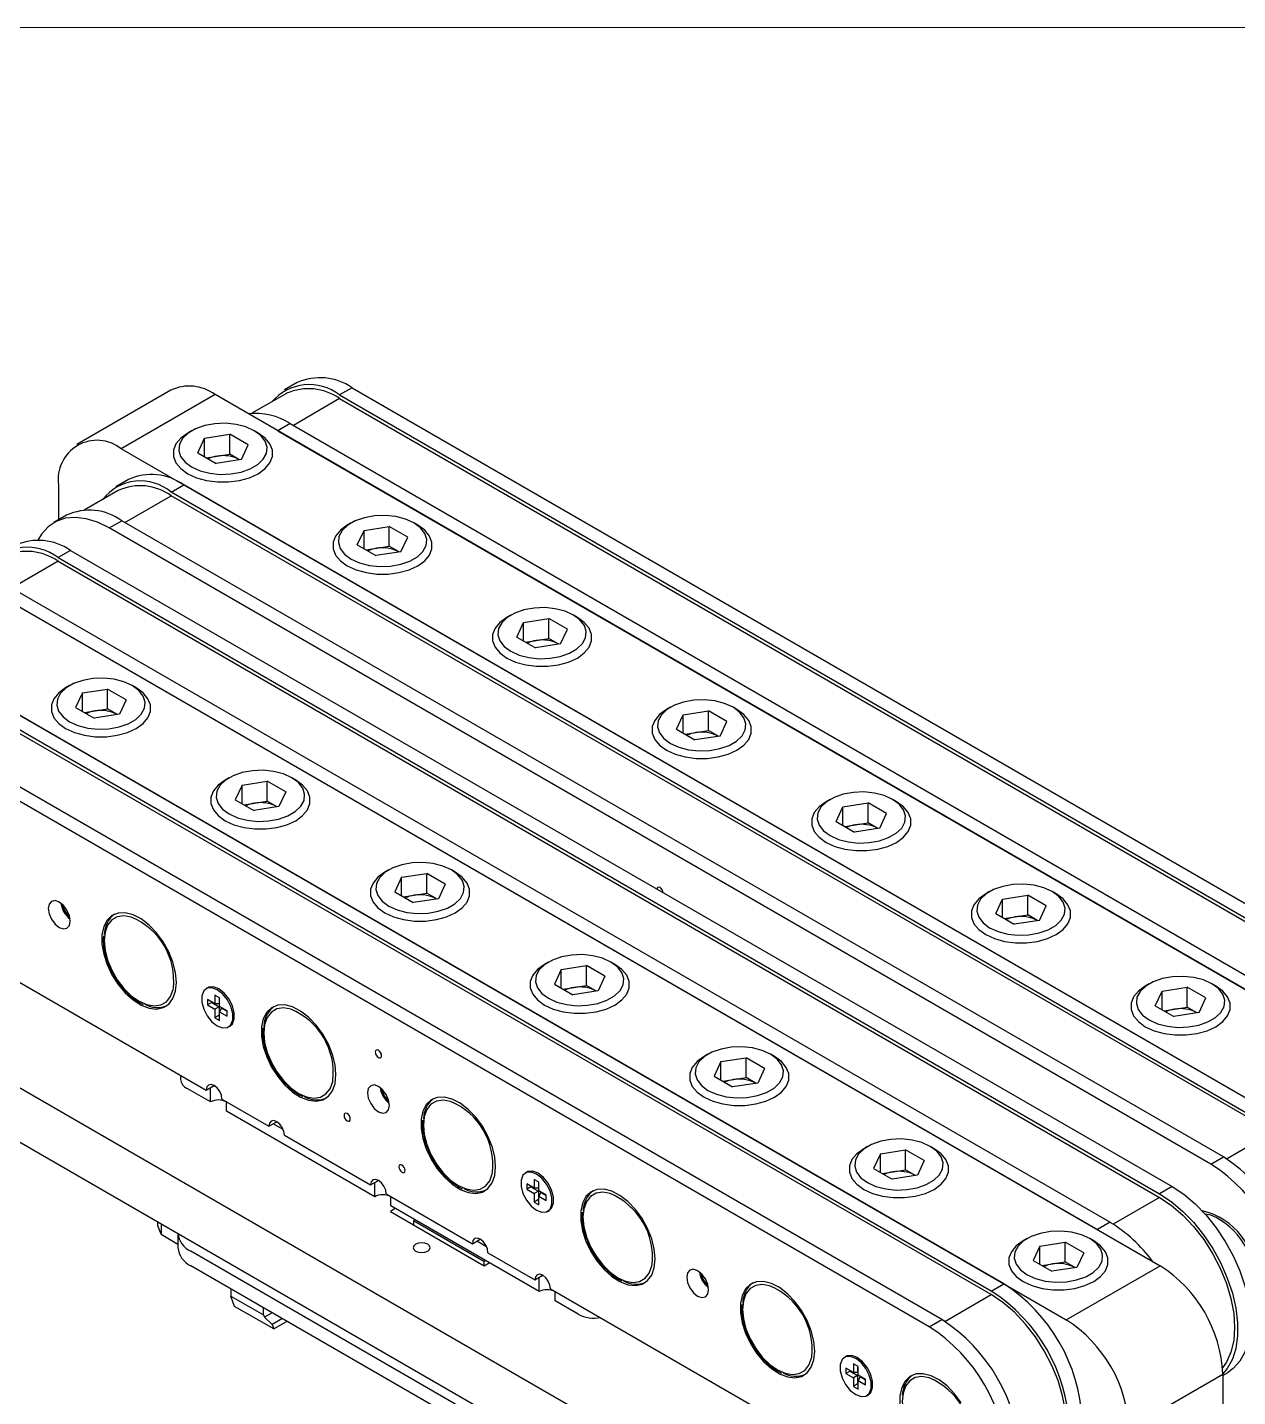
# Model space of a CAD drawing. Header units: millimetres. Extents: x 5 to 292, y 4 to 204.
# Drawn here: x 193.4 to 248.1, y 142.6 to 204.5 of the extents above; entities that cross this region are included whole.
import ezdxf

# ---------------------------------------------------------------- set-up
doc = ezdxf.new("R2010")
doc.units = ezdxf.units.MM

msp = doc.modelspace()

# ---------------------------------------------------------------- linework, layer by layer
at = {"color": 7, "linetype": 'Continuous', "lineweight": 18}
msp.add_line((4.92, 204.48), (291.92, 204.48), dxfattribs=at)
at = {"color": 7, "linetype": 'Continuous', "lineweight": 25}
for p, q in [((199.917, 188.089), (195.675, 185.64)), ((205.621, 188.433), (205.055, 188.107)), ((208.111, 188.201), (207.546, 187.875)), ((208.111, 188.201), (257.892, 159.464)), ((201.917, 187.891), (197.675, 185.442)), ((257.354, 155.888), (201.917, 187.891)), ((205.146, 187.949), (203.583, 187.047)), ((207.546, 187.875), (257.326, 159.137)), ((207.546, 187.711), (257.326, 158.974)), ((200.856, 186.258), (200.68, 186.156)), ((203.862, 186.156), (203.685, 186.258)), ((205.311, 186.585), (204.746, 186.258)), ((204.746, 186.258), (254.526, 157.521)), ((205.311, 186.585), (255.092, 157.847)), ((201.13, 185.265), (201.436, 185.924)), ((201.436, 185.924), (202.576, 186.1)), ((201.436, 185.089), (201.436, 185.924)), ((203.411, 185.618), (202.576, 186.1)), ((202.576, 185.202), (202.576, 186.1)), ((203.106, 184.96), (203.411, 185.618)), ((253.112, 153.439), (197.675, 185.442)), ((201.13, 185.265), (201.965, 184.783)), ((201.523, 185.039), (202.006, 185.114)), ((203.106, 184.96), (201.965, 184.783)), ((202.006, 185.114), (202.576, 185.202)), ((202.994, 184.961), (202.576, 185.202)), ((203.018, 184.946), (202.994, 184.961)), ((203.019, 184.947), (202.994, 184.961)), ((194.846, 183.808), (194.846, 182.234)), ((198.003, 184.057), (197.438, 183.73)), ((199.937, 183.482), (200.503, 183.809)), ((250.283, 155.071), (200.503, 183.809)), ((197.538, 183.557), (196.003, 182.671)), ((249.718, 154.745), (199.937, 183.482)), ((249.718, 154.582), (199.937, 183.319)), ((195.203, 182.44), (194.637, 182.114)), ((197.137, 181.866), (197.703, 182.193)), ((246.918, 153.128), (197.137, 181.866)), ((247.483, 153.455), (197.703, 182.193)), ((208.069, 182.094), (207.892, 181.992)), ((208.648, 181.76), (209.789, 181.937)), ((210.624, 181.455), (209.789, 181.937)), ((209.789, 181.038), (209.789, 181.937)), ((211.075, 181.992), (210.898, 182.094)), ((208.343, 181.102), (208.648, 181.76)), ((208.648, 180.925), (208.648, 181.76)), ((210.318, 180.796), (210.624, 181.455)), ((195.384, 180.854), (194.818, 180.527)), ((195.384, 180.854), (245.164, 152.116)), ((208.343, 181.102), (209.178, 180.62)), ((208.735, 180.875), (209.219, 180.95)), ((210.318, 180.796), (209.178, 180.62)), ((209.219, 180.95), (209.789, 181.038)), ((210.206, 180.797), (209.789, 181.038)), ((210.231, 180.783), (210.206, 180.797)), ((210.232, 180.783), (210.206, 180.797)), ((189.189, 180.543), (244.626, 148.54)), ((194.818, 180.527), (244.598, 151.789)), ((194.818, 180.364), (244.598, 151.626)), ((192.018, 178.911), (241.798, 150.173)), ((192.583, 179.237), (242.364, 150.5)), ((184.947, 178.094), (240.384, 146.091)), ((215.281, 177.931), (215.105, 177.829)), ((215.555, 176.938), (215.861, 177.596)), ((215.861, 177.596), (217.001, 177.773)), ((215.861, 176.762), (215.861, 177.596)), ((217.836, 177.291), (217.001, 177.773)), ((217.001, 176.875), (217.001, 177.773)), ((218.287, 177.829), (218.11, 177.931)), ((215.555, 176.938), (216.39, 176.456)), ((217.531, 176.633), (217.836, 177.291)), ((237.555, 147.724), (187.775, 176.461)), ((215.948, 176.712), (216.431, 176.786)), ((217.531, 176.633), (216.39, 176.456)), ((216.431, 176.786), (217.001, 176.875)), ((217.419, 176.634), (217.001, 176.875)), ((217.443, 176.619), (217.419, 176.634)), ((217.444, 176.619), (217.419, 176.634)), ((236.99, 147.397), (187.209, 176.135)), ((236.99, 147.234), (187.209, 175.971)), ((234.19, 145.781), (184.409, 174.518)), ((234.755, 146.107), (184.975, 174.845)), ((195.341, 174.747), (195.164, 174.645)), ((195.92, 174.412), (197.061, 174.589)), ((197.896, 174.107), (197.061, 174.589)), ((197.061, 173.691), (197.061, 174.589)), ((198.347, 174.645), (198.17, 174.747)), ((195.92, 174.412), (195.615, 173.754)), ((195.92, 173.578), (195.92, 174.412)), ((197.896, 174.107), (197.59, 173.449)), ((195.615, 173.754), (196.45, 173.272)), ((196.007, 173.528), (196.491, 173.602)), ((197.59, 173.449), (196.45, 173.272)), ((196.491, 173.602), (197.061, 173.691)), ((197.478, 173.45), (197.061, 173.691)), ((197.503, 173.435), (197.478, 173.45)), ((197.504, 173.435), (197.478, 173.45)), ((222.494, 173.767), (222.317, 173.665)), ((222.768, 172.774), (223.073, 173.433)), ((223.073, 173.433), (224.214, 173.609)), ((223.073, 172.598), (223.073, 173.433)), ((225.049, 173.127), (224.214, 173.609)), ((224.214, 172.711), (224.214, 173.609)), ((225.499, 173.665), (225.323, 173.767)), ((222.768, 172.774), (223.603, 172.292)), ((223.16, 172.548), (223.644, 172.623)), ((223.644, 172.623), (224.214, 172.711)), ((224.631, 172.47), (224.214, 172.711)), ((224.743, 172.469), (225.049, 173.127)), ((224.743, 172.469), (223.603, 172.292)), ((224.656, 172.455), (224.631, 172.47)), ((224.656, 172.455), (224.631, 172.47)), ((202.553, 170.583), (202.377, 170.481)), ((203.133, 170.249), (202.827, 169.59)), ((203.133, 170.249), (204.273, 170.425)), ((203.133, 169.414), (203.133, 170.249)), ((205.108, 169.943), (204.273, 170.425)), ((204.273, 169.527), (204.273, 170.425)), ((205.559, 170.481), (205.382, 170.583)), ((202.827, 169.59), (203.662, 169.108)), ((203.703, 169.439), (204.273, 169.527)), ((204.691, 169.286), (204.273, 169.527)), ((205.108, 169.943), (204.803, 169.285)), ((229.706, 169.603), (229.529, 169.501)), ((232.712, 169.501), (232.535, 169.603)), ((203.22, 169.364), (203.703, 169.439)), ((204.803, 169.285), (203.662, 169.108)), ((204.715, 169.271), (204.691, 169.286)), ((204.716, 169.271), (204.691, 169.286)), ((229.98, 168.611), (230.286, 169.269)), ((230.286, 169.269), (231.426, 169.446)), ((230.286, 168.434), (230.286, 169.269)), ((232.261, 168.964), (231.426, 169.446)), ((231.426, 168.547), (231.426, 169.446)), ((231.956, 168.305), (232.261, 168.964)), ((229.98, 168.611), (230.815, 168.129)), ((230.373, 168.384), (230.856, 168.459)), ((231.956, 168.305), (230.815, 168.129)), ((230.856, 168.459), (231.426, 168.547)), ((231.844, 168.306), (231.426, 168.547)), ((231.868, 168.292), (231.844, 168.306)), ((231.869, 168.292), (231.844, 168.306)), ((209.766, 166.419), (209.589, 166.317)), ((212.772, 166.317), (212.595, 166.419)), ((184.409, 166.353), (201.521, 156.474)), ((210.345, 166.085), (210.04, 165.427)), ((210.345, 166.085), (211.486, 166.262)), ((210.345, 165.25), (210.345, 166.085)), ((212.321, 165.78), (211.486, 166.262)), ((211.486, 165.363), (211.486, 166.262)), ((212.321, 165.78), (212.015, 165.121)), ((210.04, 165.427), (210.875, 164.945)), ((210.432, 165.2), (210.916, 165.275)), ((210.916, 165.275), (211.486, 165.363)), ((211.903, 165.122), (211.486, 165.363)), ((236.919, 165.44), (236.742, 165.338)), ((237.498, 165.105), (238.639, 165.282)), ((239.474, 164.8), (238.639, 165.282)), ((238.639, 164.384), (238.639, 165.282)), ((239.924, 165.338), (239.748, 165.44)), ((212.015, 165.121), (210.875, 164.945)), ((211.928, 165.108), (211.903, 165.122)), ((211.929, 165.108), (211.903, 165.122)), ((237.193, 164.447), (237.498, 165.105)), ((237.498, 164.271), (237.498, 165.105)), ((239.168, 164.142), (239.474, 164.8)), ((237.193, 164.447), (238.028, 163.965)), ((237.585, 164.221), (238.069, 164.295)), ((239.168, 164.142), (238.028, 163.965)), ((238.069, 164.295), (238.639, 164.384)), ((239.056, 164.143), (238.639, 164.384)), ((239.081, 164.128), (239.056, 164.143)), ((239.081, 164.128), (239.056, 164.143)), ((180.669, 163.744), (236.177, 131.7)), ((216.978, 162.256), (216.802, 162.154)), ((217.558, 161.921), (218.698, 162.098)), ((219.533, 161.616), (218.698, 162.098)), ((218.698, 161.2), (218.698, 162.098)), ((219.984, 162.154), (219.807, 162.256)), ((217.558, 161.921), (217.252, 161.263)), ((217.558, 161.087), (217.558, 161.921)), ((219.533, 161.616), (219.228, 160.958)), ((180.669, 161.294), (236.177, 129.25)), ((201.587, 161.097), (201.516, 161.056)), ((217.252, 161.263), (218.087, 160.781)), ((217.645, 161.037), (218.128, 161.111)), ((219.228, 160.958), (218.087, 160.781)), ((218.128, 161.111), (218.698, 161.2)), ((219.116, 160.959), (218.698, 161.2)), ((219.14, 160.944), (219.116, 160.959)), ((219.141, 160.944), (219.116, 160.959)), ((244.131, 161.276), (243.954, 161.174)), ((244.405, 160.283), (244.711, 160.942)), ((244.711, 160.942), (245.851, 161.118)), ((244.711, 160.107), (244.711, 160.942)), ((246.686, 160.636), (245.851, 161.118)), ((245.851, 160.22), (245.851, 161.118)), ((247.137, 161.174), (246.96, 161.276)), ((198.466, 160.453), (198.512, 160.422)), ((198.512, 160.422), (198.663, 160.344)), ((201.91, 160.373), (201.574, 160.567)), ((201.574, 160.567), (201.574, 160.322)), ((201.767, 160.434), (201.574, 160.322)), ((201.574, 160.322), (201.91, 160.128)), ((201.767, 160.456), (201.767, 160.434)), ((201.767, 160.434), (202.103, 160.24)), ((201.91, 160.761), (201.91, 160.373)), ((202.122, 160.639), (201.91, 160.761)), ((202.103, 160.366), (201.91, 160.373)), ((202.103, 160.24), (201.91, 160.128)), ((202.103, 160.65), (202.103, 160.366)), ((202.103, 160.24), (202.103, 159.852)), ((202.122, 160.251), (202.122, 160.639)), ((202.458, 160.057), (202.122, 160.251)), ((244.405, 160.283), (245.24, 159.801)), ((245.281, 160.132), (245.851, 160.22)), ((246.269, 159.979), (245.851, 160.22)), ((246.381, 159.978), (246.686, 160.636)), ((201.91, 160.128), (201.91, 159.741)), ((202.103, 159.852), (201.91, 159.741)), ((201.91, 159.741), (202.122, 159.618)), ((202.103, 159.852), (202.122, 159.841)), ((202.212, 160.177), (202.122, 160.006)), ((202.122, 159.618), (202.122, 160.006)), ((202.122, 160.006), (202.458, 159.812)), ((202.212, 160.177), (202.458, 160.035)), ((202.458, 159.812), (202.458, 160.057)), ((244.797, 160.057), (245.281, 160.132)), ((246.381, 159.978), (245.24, 159.801)), ((246.293, 159.964), (246.269, 159.979)), ((246.294, 159.964), (246.269, 159.979)), ((202.516, 159.324), (202.587, 159.364)), ((224.191, 158.092), (224.014, 157.99)), ((224.77, 157.758), (224.465, 157.099)), ((224.77, 157.758), (225.911, 157.934)), ((224.77, 156.923), (224.77, 157.758)), ((226.746, 157.452), (225.911, 157.934)), ((225.911, 157.036), (225.911, 157.934)), ((227.197, 157.99), (227.02, 158.092)), ((200.358, 157.146), (200.358, 156.959)), ((226.746, 157.452), (226.44, 156.794)), ((201.707, 155.941), (200.651, 156.551)), ((201.521, 156.474), (201.875, 156.678)), ((201.707, 155.941), (201.707, 156.582)), ((224.465, 157.099), (225.3, 156.617)), ((224.857, 156.873), (225.341, 156.948)), ((226.44, 156.794), (225.3, 156.617)), ((225.341, 156.948), (225.911, 157.036)), ((226.328, 156.795), (225.911, 157.036)), ((226.353, 156.78), (226.328, 156.795)), ((226.354, 156.78), (226.328, 156.795)), ((202.228, 156.066), (204.35, 154.842)), ((202.428, 155.525), (202.428, 155.951)), ((205.679, 156.289), (205.724, 156.258)), ((205.724, 156.258), (205.875, 156.181)), ((209.132, 151.655), (202.428, 155.525)), ((204.35, 154.842), (204.703, 155.046)), ((204.997, 154.695), (204.546, 154.955)), ((205.057, 154.433), (208.946, 152.188)), ((231.403, 153.928), (231.227, 153.826)), ((231.983, 153.594), (231.677, 152.936)), ((231.983, 153.594), (233.123, 153.77)), ((231.983, 152.759), (231.983, 153.594)), ((233.958, 153.289), (233.123, 153.77)), ((233.123, 152.872), (233.123, 153.77)), ((234.409, 153.826), (234.232, 153.928)), ((246.918, 153.128), (247.483, 153.455)), ((231.677, 152.936), (232.512, 152.454)), ((232.07, 152.709), (232.553, 152.784)), ((232.553, 152.784), (233.123, 152.872)), ((233.541, 152.631), (233.123, 152.872)), ((233.958, 153.289), (233.653, 152.63)), ((208.946, 152.188), (209.299, 152.392)), ((209.132, 151.655), (209.132, 152.295)), ((216.012, 152.769), (215.941, 152.728)), ((216.335, 152.046), (215.999, 152.24)), ((215.999, 152.24), (215.999, 151.995)), ((216.335, 152.434), (216.335, 152.046)), ((216.547, 152.311), (216.335, 152.434)), ((216.528, 152.323), (216.528, 152.039)), ((216.547, 151.924), (216.547, 152.311)), ((233.653, 152.63), (232.512, 152.454)), ((233.565, 152.617), (233.541, 152.631)), ((233.566, 152.617), (233.541, 152.631)), ((209.653, 151.78), (213.542, 149.535)), ((209.853, 151.238), (209.853, 151.665)), ((212.891, 152.126), (212.937, 152.094)), ((212.937, 152.094), (213.088, 152.017)), ((216.192, 152.106), (215.999, 151.995)), ((215.999, 151.995), (216.335, 151.801)), ((216.192, 152.129), (216.192, 152.106)), ((216.192, 152.106), (216.528, 151.912)), ((216.528, 152.039), (216.335, 152.046)), ((216.528, 151.912), (216.335, 151.801)), ((216.335, 151.801), (216.335, 151.413)), ((216.528, 151.912), (216.528, 151.525)), ((216.883, 151.73), (216.547, 151.924)), ((216.637, 151.849), (216.547, 151.679)), ((216.547, 151.291), (216.547, 151.679)), ((216.547, 151.679), (216.883, 151.485)), ((216.637, 151.849), (216.883, 151.707)), ((216.883, 151.485), (216.883, 151.73)), ((245.164, 152.116), (244.598, 151.789)), ((210.062, 151.118), (209.837, 150.987)), ((209.837, 150.987), (214.079, 148.538)), ((216.556, 147.369), (209.853, 151.238)), ((216.528, 151.525), (216.335, 151.413)), ((216.335, 151.413), (216.547, 151.291)), ((216.528, 151.525), (216.547, 151.513)), ((216.941, 150.996), (217.012, 151.037)), ((199.322, 150.342), (199.322, 150.526)), ((199.478, 149.958), (199.322, 150.342)), ((199.478, 150.436), (199.478, 149.958)), ((210.956, 150.602), (210.884, 150.561)), ((214.066, 148.724), (210.884, 150.561)), ((210.884, 150.561), (210.884, 150.383)), ((242.364, 150.5), (241.798, 150.173)), ((199.478, 149.958), (200.235, 149.521)), ((200.235, 149.999), (200.235, 149.356)), ((213.542, 149.535), (213.896, 149.739)), ((238.616, 149.765), (238.439, 149.663)), ((241.622, 149.663), (241.445, 149.765)), ((229.318, 132.742), (200.821, 149.193)), ((214.189, 149.388), (213.739, 149.648)), ((214.249, 149.127), (216.37, 147.902)), ((239.195, 149.43), (238.89, 148.772)), ((239.195, 149.43), (240.336, 149.607)), ((239.195, 148.596), (239.195, 149.43)), ((241.171, 149.125), (240.336, 149.607)), ((240.336, 148.709), (240.336, 149.607)), ((241.171, 149.125), (240.865, 148.466)), ((229.318, 132.089), (200.821, 148.539)), ((214.138, 148.765), (214.066, 148.724)), ((214.066, 148.724), (214.066, 148.546)), ((214.079, 148.538), (214.305, 148.668)), ((238.89, 148.772), (239.725, 148.29)), ((239.282, 148.546), (239.766, 148.62)), ((240.865, 148.466), (239.725, 148.29)), ((239.766, 148.62), (240.336, 148.709)), ((240.753, 148.468), (240.336, 148.709)), ((240.384, 146.091), (244.626, 148.54)), ((240.778, 148.453), (240.753, 148.468)), ((240.779, 148.453), (240.753, 148.468)), ((216.37, 147.902), (216.724, 148.106)), ((216.556, 147.369), (216.556, 148.009)), ((220.104, 147.962), (220.149, 147.931)), ((220.149, 147.931), (220.3, 147.853)), ((202.621, 147.5), (202.621, 147.172)), ((217.078, 147.494), (234.19, 137.615)), ((217.278, 146.952), (217.278, 147.378)), ((236.99, 147.397), (237.555, 147.724)), ((202.621, 147.172), (204.106, 146.315)), ((202.798, 146.703), (202.621, 147.172)), ((204.566, 145.682), (202.798, 146.703)), ((204.106, 146.315), (204.106, 146.643)), ((218.331, 146.344), (217.278, 146.952)), ((204.106, 146.315), (204.144, 146.214)), ((204.496, 146.418), (204.144, 146.214)), ((204.144, 146.214), (204.49, 145.883)), ((204.956, 146.153), (204.49, 145.883)), ((204.566, 145.682), (205.168, 146.03)), ((234.19, 145.781), (234.755, 146.107)), ((204.49, 145.883), (204.566, 145.682)), ((230.437, 144.442), (230.366, 144.401)), ((227.316, 143.798), (227.362, 143.767)), ((227.362, 143.767), (227.513, 143.69)), ((230.76, 143.719), (230.424, 143.913)), ((230.424, 143.913), (230.424, 143.668)), ((230.617, 143.779), (230.424, 143.668)), ((230.424, 143.668), (230.76, 143.474)), ((230.617, 143.801), (230.617, 143.779)), ((230.617, 143.779), (230.953, 143.585)), ((230.76, 144.107), (230.76, 143.719)), ((230.972, 143.984), (230.76, 144.107)), ((230.953, 143.711), (230.76, 143.719)), ((230.953, 143.585), (230.76, 143.474)), ((230.953, 143.995), (230.953, 143.711)), ((230.953, 143.585), (230.953, 143.197)), ((230.972, 143.596), (230.972, 143.984)), ((231.308, 143.402), (230.972, 143.596)), ((231.062, 143.522), (230.972, 143.351)), ((231.062, 143.522), (231.308, 143.38)), ((243.212, 141.192), (247.455, 143.641)), ((247.455, 143.583), (247.664, 143.703)), ((247.455, 143.641), (247.455, 135.068)), ((230.76, 143.474), (230.76, 143.086)), ((230.953, 143.197), (230.76, 143.086)), ((230.76, 143.086), (230.972, 142.963)), ((230.953, 143.197), (230.972, 143.186)), ((230.972, 142.963), (230.972, 143.351)), ((230.972, 143.351), (231.308, 143.157)), ((231.308, 143.157), (231.308, 143.402)), ((231.366, 142.669), (231.437, 142.71))]:
    msp.add_line(p, q, dxfattribs=at)
at = {"color": 8, "linetype": 'Continuous', "lineweight": 25}
for p, q in [((207.546, 187.711), (205.453, 186.503)), ((197.844, 182.111), (199.937, 183.319)), ((194.818, 180.364), (192.725, 179.155)), ((247.621, 153.371), (249.718, 154.582)), ((244.598, 151.626), (242.502, 150.416)), ((246.917, 150.821), (246.655, 150.875)), ((234.893, 146.023), (236.99, 147.234))]:
    msp.add_line(p, q, dxfattribs=at)
at = {"color": 7, "linetype": 'Continuous', "lineweight": 25, "flags": 128}
for points in [[(200.857, 184.625), (201.236, 184.454), (201.676, 184.34), (202.15, 184.289), (202.631, 184.306), (203.092, 184.389), (203.504, 184.533), (203.845, 184.73), (204.095, 184.968), (204.238, 185.234), (204.267, 185.512), (204.18, 185.785), (203.982, 186.039), (203.685, 186.258), (203.305, 186.43), (202.866, 186.544), (202.392, 186.594), (201.91, 186.578), (201.45, 186.495), (201.037, 186.351), (200.696, 186.154), (200.447, 185.916), (200.304, 185.65), (200.274, 185.372), (200.361, 185.098), (200.559, 184.845), (200.857, 184.625)], [(200.68, 186.156), (200.366, 185.929), (200.147, 185.667), (200.035, 185.383), (200.035, 185.092), (200.147, 184.809), (200.366, 184.547), (200.68, 184.319)], [(200.68, 186.156), (200.366, 185.929), (200.147, 185.667), (200.035, 185.383), (200.035, 185.092), (200.147, 184.809), (200.366, 184.547), (200.68, 184.319), (201.074, 184.138), (201.528, 184.012), (202.019, 183.947), (202.523, 183.947), (203.014, 184.012), (203.468, 184.138), (203.862, 184.319), (204.176, 184.547), (204.395, 184.809), (204.507, 185.092), (204.507, 185.383), (204.395, 185.667), (204.176, 185.929), (203.862, 186.156)], [(200.68, 184.319), (201.074, 184.138), (201.528, 184.012), (202.019, 183.947), (202.523, 183.947), (203.014, 184.012), (203.468, 184.138), (203.862, 184.319), (204.176, 184.547), (204.395, 184.809), (204.507, 185.092), (204.507, 185.383), (204.395, 185.667), (204.176, 185.929), (203.862, 186.156)], [(197.137, 181.866), (196.61, 182.125), (196.095, 182.286), (195.603, 182.347), (195.146, 182.306), (194.732, 182.164), (194.373, 181.925), (194.075, 181.592), (193.913, 181.32)], [(207.892, 181.993), (207.578, 181.765), (207.36, 181.503), (207.247, 181.219), (207.247, 180.929), (207.36, 180.645), (207.578, 180.383), (207.892, 180.156), (208.286, 179.974), (208.74, 179.848), (209.231, 179.783), (209.735, 179.783), (210.226, 179.848), (210.68, 179.974), (211.074, 180.156), (211.388, 180.383), (211.607, 180.645), (211.719, 180.929), (211.719, 181.219), (211.607, 181.503), (211.388, 181.765), (211.075, 181.992)], [(207.892, 181.992), (207.578, 181.765), (207.36, 181.503), (207.247, 181.219), (207.247, 180.929), (207.36, 180.645), (207.578, 180.383), (207.892, 180.156)], [(208.069, 180.462), (208.449, 180.29), (208.888, 180.176), (209.363, 180.126), (209.844, 180.143), (210.304, 180.225), (210.717, 180.369), (211.058, 180.566), (211.307, 180.804), (211.451, 181.07), (211.48, 181.348), (211.393, 181.622), (211.195, 181.875), (210.897, 182.095), (210.518, 182.266), (210.078, 182.38), (209.604, 182.431), (209.123, 182.414), (208.662, 182.331), (208.25, 182.187), (207.909, 181.99), (207.659, 181.752), (207.516, 181.486), (207.487, 181.208), (207.574, 180.935), (207.772, 180.681), (208.069, 180.462)], [(207.892, 180.156), (208.286, 179.974), (208.74, 179.848), (209.231, 179.783), (209.735, 179.783), (210.226, 179.848), (210.68, 179.974), (211.074, 180.156), (211.388, 180.383), (211.607, 180.645), (211.719, 180.929), (211.719, 181.219), (211.607, 181.503), (211.388, 181.765), (211.075, 181.992)], [(215.282, 176.298), (215.661, 176.126), (216.101, 176.012), (216.575, 175.962), (217.056, 175.979), (217.517, 176.062), (217.929, 176.206), (218.27, 176.402), (218.52, 176.641), (218.663, 176.906), (218.692, 177.184), (218.605, 177.458), (218.407, 177.712), (218.11, 177.931), (217.73, 178.103), (217.291, 178.217), (216.817, 178.267), (216.335, 178.25), (215.875, 178.167), (215.462, 178.023), (215.121, 177.827), (214.872, 177.588), (214.729, 177.323), (214.699, 177.045), (214.786, 176.771), (214.984, 176.517), (215.282, 176.298)], [(215.105, 177.829), (214.791, 177.601), (214.572, 177.339), (214.46, 177.056), (214.46, 176.765), (214.572, 176.481), (214.791, 176.219), (215.105, 175.992)], [(215.105, 177.829), (214.791, 177.601), (214.572, 177.339), (214.46, 177.056), (214.46, 176.765), (214.572, 176.481), (214.791, 176.219), (215.105, 175.992), (215.499, 175.811), (215.953, 175.684), (216.444, 175.62), (216.948, 175.62), (217.439, 175.684), (217.893, 175.811), (218.287, 175.992), (218.601, 176.219), (218.819, 176.481), (218.932, 176.765), (218.932, 177.056), (218.819, 177.339), (218.601, 177.601), (218.287, 177.829)], [(215.105, 175.992), (215.499, 175.811), (215.953, 175.684), (216.444, 175.62), (216.948, 175.62), (217.439, 175.684), (217.893, 175.811), (218.287, 175.992), (218.601, 176.219), (218.819, 176.481), (218.932, 176.765), (218.932, 177.056), (218.819, 177.339), (218.601, 177.601), (218.287, 177.829)], [(198.17, 174.747), (197.79, 174.919), (197.35, 175.033), (196.876, 175.083), (196.395, 175.066), (195.935, 174.983), (195.522, 174.839), (195.181, 174.643), (194.932, 174.404), (194.788, 174.139), (194.759, 173.861), (194.846, 173.587), (195.044, 173.333), (195.341, 173.114), (195.721, 172.942), (196.16, 172.828), (196.635, 172.778), (197.116, 172.795), (197.576, 172.878), (197.989, 173.022), (198.33, 173.218), (198.579, 173.457), (198.723, 173.722), (198.752, 174), (198.665, 174.274), (198.467, 174.528), (198.17, 174.747)], [(195.164, 174.645), (194.85, 174.417), (194.632, 174.155), (194.519, 173.872), (194.519, 173.581), (194.632, 173.297), (194.85, 173.035), (195.164, 172.808), (195.558, 172.627), (196.012, 172.5), (196.503, 172.436), (197.007, 172.436), (197.498, 172.5), (197.952, 172.627), (198.346, 172.808), (198.66, 173.035), (198.879, 173.297), (198.991, 173.581), (198.991, 173.872), (198.879, 174.155), (198.66, 174.417), (198.346, 174.645), (198.346, 174.645)], [(195.164, 174.645), (194.85, 174.417), (194.632, 174.155), (194.519, 173.872), (194.519, 173.581), (194.632, 173.297), (194.85, 173.035), (195.164, 172.808), (195.558, 172.627), (196.012, 172.5), (196.503, 172.436), (197.007, 172.436), (197.498, 172.5), (197.952, 172.627), (198.346, 172.808)], [(198.346, 172.808), (198.66, 173.035), (198.879, 173.297), (198.991, 173.581), (198.991, 173.872), (198.879, 174.155), (198.66, 174.417), (198.347, 174.645)], [(222.494, 172.134), (222.874, 171.963), (223.313, 171.849), (223.787, 171.798), (224.269, 171.815), (224.729, 171.898), (225.142, 172.042), (225.483, 172.239), (225.732, 172.477), (225.875, 172.743), (225.905, 173.021), (225.818, 173.294), (225.62, 173.548), (225.322, 173.767), (224.943, 173.939), (224.503, 174.053), (224.029, 174.103), (223.548, 174.086), (223.087, 174.004), (222.675, 173.86), (222.334, 173.663), (222.084, 173.425), (221.941, 173.159), (221.912, 172.881), (221.999, 172.607), (222.197, 172.354), (222.494, 172.134)], [(222.317, 173.665), (222.003, 173.438), (221.785, 173.176), (221.672, 172.892), (221.672, 172.601), (221.785, 172.318), (222.003, 172.056), (222.317, 171.828)], [(222.317, 173.665), (222.003, 173.438), (221.785, 173.176), (221.672, 172.892), (221.672, 172.601), (221.785, 172.318), (222.003, 172.056), (222.317, 171.828), (222.711, 171.647), (223.165, 171.521), (223.656, 171.456), (224.16, 171.456), (224.651, 171.521), (225.105, 171.647), (225.499, 171.828), (225.813, 172.056), (226.032, 172.318), (226.144, 172.601), (226.144, 172.892), (226.032, 173.176), (225.813, 173.438), (225.499, 173.665)], [(222.317, 171.828), (222.711, 171.647), (223.165, 171.521), (223.656, 171.456), (224.16, 171.456), (224.651, 171.521), (225.105, 171.647), (225.499, 171.828), (225.813, 172.056), (226.032, 172.318), (226.144, 172.601), (226.144, 172.892), (226.032, 173.176), (225.813, 173.438), (225.499, 173.665)], [(205.382, 170.583), (205.003, 170.755), (204.563, 170.869), (204.089, 170.919), (203.607, 170.902), (203.147, 170.82), (202.734, 170.676), (202.393, 170.479), (202.144, 170.241), (202.001, 169.975), (201.971, 169.697), (202.058, 169.423), (202.256, 169.17), (202.554, 168.95), (202.933, 168.779), (203.373, 168.665), (203.847, 168.614), (204.328, 168.631), (204.789, 168.714), (205.201, 168.858), (205.542, 169.055), (205.792, 169.293), (205.935, 169.559), (205.964, 169.837), (205.877, 170.11), (205.679, 170.364), (205.382, 170.583)], [(202.377, 170.481), (202.063, 170.254), (201.844, 169.992), (201.732, 169.708), (201.732, 169.417), (201.844, 169.134), (202.063, 168.872), (202.377, 168.644), (202.771, 168.463), (203.225, 168.337), (203.716, 168.272), (204.22, 168.272), (204.711, 168.337), (205.165, 168.463), (205.559, 168.644), (205.873, 168.872), (206.092, 169.134), (206.204, 169.417), (206.204, 169.708), (206.092, 169.992), (205.873, 170.254), (205.559, 170.481), (205.559, 170.481)], [(202.377, 170.481), (202.063, 170.254), (201.844, 169.992), (201.732, 169.708), (201.732, 169.417), (201.844, 169.134), (202.063, 168.872), (202.377, 168.644), (202.771, 168.463), (203.225, 168.337), (203.716, 168.272), (204.22, 168.272), (204.711, 168.337), (205.165, 168.463), (205.559, 168.644)], [(205.559, 168.644), (205.873, 168.872), (206.092, 169.134), (206.204, 169.417), (206.204, 169.708), (206.092, 169.992), (205.873, 170.254), (205.559, 170.481)], [(229.529, 169.501), (229.216, 169.274), (228.997, 169.012), (228.885, 168.728), (228.885, 168.438), (228.997, 168.154), (229.216, 167.892), (229.53, 167.665)], [(229.53, 169.501), (229.216, 169.274), (228.997, 169.012), (228.885, 168.728), (228.885, 168.438), (228.997, 168.154), (229.216, 167.892), (229.53, 167.665), (229.924, 167.483), (230.378, 167.357), (230.869, 167.292), (231.373, 167.292), (231.864, 167.357), (232.318, 167.483), (232.712, 167.665), (233.026, 167.892), (233.244, 168.154), (233.357, 168.438), (233.357, 168.728), (233.244, 169.012), (233.026, 169.274), (232.712, 169.501)], [(229.707, 167.971), (230.086, 167.799), (230.526, 167.685), (231, 167.635), (231.481, 167.651), (231.942, 167.734), (232.354, 167.878), (232.695, 168.075), (232.945, 168.313), (233.088, 168.579), (233.117, 168.857), (233.03, 169.131), (232.832, 169.384), (232.535, 169.604), (232.155, 169.775), (231.716, 169.889), (231.241, 169.94), (230.76, 169.923), (230.3, 169.84), (229.887, 169.696), (229.546, 169.499), (229.297, 169.261), (229.154, 168.995), (229.124, 168.717), (229.211, 168.444), (229.409, 168.19), (229.707, 167.971)], [(229.53, 167.665), (229.924, 167.483), (230.378, 167.357), (230.869, 167.292), (231.373, 167.292), (231.864, 167.357), (232.318, 167.483), (232.712, 167.665), (233.026, 167.892), (233.244, 168.154), (233.357, 168.438), (233.357, 168.728), (233.244, 169.012), (233.026, 169.274), (232.712, 169.501)], [(212.595, 166.42), (212.215, 166.591), (211.775, 166.705), (211.301, 166.756), (210.82, 166.739), (210.36, 166.656), (209.947, 166.512), (209.606, 166.315), (209.357, 166.077), (209.213, 165.811), (209.184, 165.533), (209.271, 165.26), (209.469, 165.006), (209.766, 164.787), (210.146, 164.615), (210.585, 164.501), (211.06, 164.451), (211.541, 164.467), (212.001, 164.55), (212.414, 164.694), (212.755, 164.891), (213.004, 165.129), (213.148, 165.395), (213.177, 165.673), (213.09, 165.947), (212.892, 166.2), (212.595, 166.42)], [(209.589, 166.317), (209.275, 166.09), (209.057, 165.828), (208.944, 165.544), (208.944, 165.254), (209.057, 164.97), (209.275, 164.708), (209.589, 164.481), (209.983, 164.299), (210.437, 164.173), (210.928, 164.108), (211.432, 164.108), (211.923, 164.173), (212.377, 164.299), (212.771, 164.481), (213.085, 164.708), (213.304, 164.97), (213.416, 165.254), (213.416, 165.544), (213.304, 165.828), (213.085, 166.09), (212.771, 166.317), (212.771, 166.317)], [(209.589, 166.317), (209.275, 166.09), (209.057, 165.828), (208.944, 165.544), (208.944, 165.254), (209.057, 164.97), (209.275, 164.708), (209.589, 164.481), (209.983, 164.299), (210.437, 164.173), (210.928, 164.108), (211.432, 164.108), (211.923, 164.173), (212.377, 164.299), (212.771, 164.481)], [(212.771, 164.481), (213.085, 164.708), (213.304, 164.97), (213.416, 165.254), (213.416, 165.544), (213.304, 165.828), (213.085, 166.09), (212.772, 166.317)], [(236.919, 163.807), (237.299, 163.635), (237.738, 163.521), (238.212, 163.471), (238.694, 163.488), (239.154, 163.571), (239.567, 163.715), (239.908, 163.911), (240.157, 164.15), (240.3, 164.415), (240.33, 164.693), (240.243, 164.967), (240.045, 165.221), (239.747, 165.44), (239.368, 165.612), (238.928, 165.726), (238.454, 165.776), (237.973, 165.759), (237.512, 165.676), (237.1, 165.532), (236.759, 165.336), (236.509, 165.097), (236.366, 164.832), (236.337, 164.554), (236.424, 164.28), (236.622, 164.026), (236.919, 163.807)], [(222.168, 165.391), (222.158, 165.443), (222.127, 165.514), (222.081, 165.575), (222.027, 165.619), (221.973, 165.638), (221.927, 165.629), (221.897, 165.594), (221.887, 165.554)], [(236.742, 165.338), (236.428, 165.11), (236.209, 164.848), (236.097, 164.565), (236.097, 164.274), (236.209, 163.99), (236.428, 163.728), (236.742, 163.501)], [(236.742, 165.338), (236.428, 165.11), (236.209, 164.848), (236.097, 164.565), (236.097, 164.274), (236.209, 163.99), (236.428, 163.728), (236.742, 163.501), (237.136, 163.32), (237.59, 163.193), (238.081, 163.129), (238.585, 163.129), (239.076, 163.193), (239.53, 163.32), (239.924, 163.501), (240.238, 163.728), (240.457, 163.99), (240.569, 164.274), (240.569, 164.565), (240.457, 164.848), (240.238, 165.11), (239.924, 165.338)], [(236.742, 163.501), (237.136, 163.32), (237.59, 163.193), (238.081, 163.129), (238.585, 163.129), (239.076, 163.193), (239.53, 163.32), (239.924, 163.501), (240.238, 163.728), (240.457, 163.99), (240.569, 164.274), (240.569, 164.565), (240.457, 164.848), (240.238, 165.11), (239.924, 165.338)], [(195.369, 164.108), (195.332, 164.349), (195.224, 164.596), (195.064, 164.813), (194.874, 164.966), (194.685, 165.032), (194.524, 165), (194.417, 164.877), (194.379, 164.68), (194.417, 164.439), (194.524, 164.192), (194.685, 163.975), (194.874, 163.823), (195.064, 163.757), (195.224, 163.788), (195.332, 163.911), (195.369, 164.108)], [(200.167, 161.339), (200.128, 161.78), (200.011, 162.246), (199.823, 162.716), (199.572, 163.166), (199.271, 163.577), (198.932, 163.928), (198.572, 164.204), (198.208, 164.392), (197.856, 164.482), (197.534, 164.471), (197.256, 164.358), (197.036, 164.151), (196.883, 163.857), (196.804, 163.491), (196.804, 163.07), (196.883, 162.613), (197.036, 162.143), (197.256, 161.68), (197.534, 161.247), (197.856, 160.864), (198.208, 160.548), (198.572, 160.315), (198.932, 160.175), (199.271, 160.136), (199.572, 160.198), (199.823, 160.359), (200.011, 160.611), (200.128, 160.943), (200.167, 161.339)], [(216.802, 162.154), (216.488, 161.926), (216.269, 161.664), (216.157, 161.381), (216.157, 161.09), (216.269, 160.806), (216.488, 160.544), (216.802, 160.317), (217.196, 160.136), (217.65, 160.009), (218.141, 159.945), (218.645, 159.945), (219.136, 160.009), (219.59, 160.136), (219.984, 160.317), (220.298, 160.544), (220.517, 160.806), (220.629, 161.09), (220.629, 161.381), (220.517, 161.664), (220.298, 161.926), (219.984, 162.154), (219.984, 162.154)], [(216.802, 162.154), (216.488, 161.926), (216.269, 161.664), (216.157, 161.381), (216.157, 161.09), (216.269, 160.806), (216.488, 160.544), (216.802, 160.317), (217.196, 160.136), (217.65, 160.009), (218.141, 159.945), (218.645, 159.945), (219.136, 160.009), (219.59, 160.136), (219.984, 160.317)], [(219.807, 162.256), (219.427, 162.428), (218.988, 162.542), (218.514, 162.592), (218.032, 162.575), (217.572, 162.492), (217.159, 162.348), (216.818, 162.152), (216.569, 161.913), (216.426, 161.648), (216.396, 161.37), (216.483, 161.096), (216.681, 160.842), (216.979, 160.623), (217.358, 160.451), (217.798, 160.337), (218.272, 160.287), (218.753, 160.304), (219.214, 160.387), (219.626, 160.531), (219.967, 160.727), (220.217, 160.966), (220.36, 161.231), (220.389, 161.509), (220.302, 161.783), (220.104, 162.037), (219.807, 162.256)], [(219.984, 160.317), (220.298, 160.544), (220.517, 160.806), (220.629, 161.09), (220.629, 161.381), (220.517, 161.664), (220.298, 161.926), (219.984, 162.154)], [(244.132, 159.643), (244.511, 159.472), (244.951, 159.357), (245.425, 159.307), (245.906, 159.324), (246.367, 159.407), (246.779, 159.551), (247.12, 159.748), (247.37, 159.986), (247.513, 160.252), (247.542, 160.529), (247.455, 160.803), (247.257, 161.057), (246.96, 161.276), (246.58, 161.448), (246.141, 161.562), (245.666, 161.612), (245.185, 161.595), (244.725, 161.513), (244.312, 161.369), (243.971, 161.172), (243.722, 160.934), (243.578, 160.668), (243.549, 160.39), (243.636, 160.116), (243.834, 159.862), (244.132, 159.643)], [(202.016, 159.373), (202.258, 159.283), (202.471, 159.302), (202.629, 159.428), (202.713, 159.646), (202.713, 159.929), (202.629, 160.244), (202.471, 160.553), (202.258, 160.817), (202.016, 161.006), (201.774, 161.097), (201.562, 161.078), (201.404, 160.951), (201.32, 160.733), (201.32, 160.45), (201.404, 160.135), (201.562, 159.827), (201.774, 159.562), (202.016, 159.373)], [(202.587, 159.364), (202.699, 159.469), (202.783, 159.687), (202.783, 159.97), (202.699, 160.285), (202.541, 160.594), (202.329, 160.858), (202.087, 161.047), (201.845, 161.137), (201.632, 161.118), (201.587, 161.097)], [(243.954, 161.174), (243.641, 160.947), (243.422, 160.685), (243.31, 160.401), (243.31, 160.11), (243.422, 159.827), (243.641, 159.565), (243.955, 159.337)], [(243.955, 161.174), (243.641, 160.947), (243.422, 160.685), (243.31, 160.401), (243.31, 160.11), (243.422, 159.827), (243.641, 159.565), (243.955, 159.337), (244.349, 159.156), (244.803, 159.03), (245.294, 158.965), (245.798, 158.965), (246.289, 159.03), (246.743, 159.156), (247.137, 159.337), (247.451, 159.565), (247.669, 159.827), (247.782, 160.11), (247.782, 160.401), (247.669, 160.685), (247.451, 160.947), (247.137, 161.174)], [(243.955, 159.337), (244.349, 159.156), (244.803, 159.03), (245.294, 158.965), (245.798, 158.965), (246.289, 159.03), (246.743, 159.156), (247.137, 159.337), (247.451, 159.565), (247.669, 159.827), (247.782, 160.11), (247.782, 160.401), (247.669, 160.685), (247.451, 160.947), (247.137, 161.174)], [(207.38, 157.175), (207.34, 157.616), (207.224, 158.083), (207.036, 158.552), (206.785, 159.003), (206.483, 159.413), (206.144, 159.765), (205.784, 160.041), (205.42, 160.228), (205.069, 160.318), (204.747, 160.307), (204.469, 160.195), (204.248, 159.987), (204.095, 159.693), (204.017, 159.327), (204.017, 158.906), (204.095, 158.449), (204.248, 157.979), (204.469, 157.516), (204.747, 157.083), (205.069, 156.7), (205.42, 156.384), (205.784, 156.151), (206.144, 156.012), (206.483, 155.972), (206.785, 156.034), (207.036, 156.195), (207.224, 156.447), (207.34, 156.779), (207.38, 157.175)], [(227.02, 158.092), (226.64, 158.264), (226.2, 158.378), (225.726, 158.428), (225.245, 158.411), (224.784, 158.329), (224.372, 158.185), (224.031, 157.988), (223.782, 157.75), (223.638, 157.484), (223.609, 157.206), (223.696, 156.932), (223.894, 156.678), (224.191, 156.459), (224.571, 156.288), (225.01, 156.173), (225.485, 156.123), (225.966, 156.14), (226.426, 156.223), (226.839, 156.367), (227.18, 156.564), (227.429, 156.802), (227.573, 157.068), (227.602, 157.345), (227.515, 157.619), (227.317, 157.873), (227.02, 158.092)], [(209.441, 158.027), (209.43, 158.095), (209.399, 158.166), (209.354, 158.228), (209.299, 158.271), (209.245, 158.29), (209.199, 158.281), (209.169, 158.246), (209.158, 158.19), (209.169, 158.121), (209.199, 158.05), (209.245, 157.989), (209.299, 157.945), (209.354, 157.926), (209.399, 157.935), (209.43, 157.97), (209.441, 158.027)], [(224.014, 157.99), (223.7, 157.763), (223.482, 157.501), (223.369, 157.217), (223.369, 156.926), (223.482, 156.643), (223.7, 156.381), (224.014, 156.153), (224.408, 155.972), (224.862, 155.846), (225.353, 155.781), (225.857, 155.781), (226.348, 155.846), (226.802, 155.972), (227.196, 156.153), (227.51, 156.381), (227.729, 156.643), (227.841, 156.926), (227.841, 157.217), (227.729, 157.501), (227.51, 157.763), (227.196, 157.99), (227.196, 157.99)], [(224.014, 157.99), (223.7, 157.763), (223.482, 157.501), (223.369, 157.217), (223.369, 156.926), (223.482, 156.643), (223.7, 156.381), (224.014, 156.153), (224.408, 155.972), (224.862, 155.846), (225.353, 155.781), (225.857, 155.781), (226.348, 155.846), (226.802, 155.972), (227.196, 156.153)], [(227.196, 156.153), (227.51, 156.381), (227.729, 156.643), (227.841, 156.926), (227.841, 157.217), (227.729, 157.501), (227.51, 157.763), (227.197, 157.99)], [(202.228, 156.066), (202.201, 156.238), (202.125, 156.415), (202.01, 156.569), (201.875, 156.679), (201.74, 156.726), (201.625, 156.703), (201.548, 156.615), (201.521, 156.474)], [(201.899, 156.664), (201.873, 156.658), (201.806, 156.639)], [(209.794, 155.781), (209.757, 156.022), (209.649, 156.269), (209.489, 156.486), (209.299, 156.638), (209.11, 156.704), (208.949, 156.673), (208.842, 156.55), (208.804, 156.353), (208.842, 156.112), (208.949, 155.865), (209.11, 155.648), (209.299, 155.495), (209.489, 155.429), (209.649, 155.461), (209.757, 155.584), (209.794, 155.781)], [(214.592, 153.011), (214.553, 153.453), (214.436, 153.919), (214.248, 154.388), (213.997, 154.839), (213.696, 155.25), (213.357, 155.601), (212.997, 155.877), (212.633, 156.064), (212.281, 156.154), (211.959, 156.143), (211.681, 156.031), (211.461, 155.823), (211.307, 155.529), (211.229, 155.163), (211.229, 154.742), (211.307, 154.286), (211.461, 153.815), (211.681, 153.353), (211.959, 152.919), (212.281, 152.536), (212.633, 152.221), (212.997, 151.988), (213.357, 151.848), (213.696, 151.808), (213.997, 151.87), (214.248, 152.031), (214.436, 152.284), (214.553, 152.616), (214.592, 153.011)], [(208.027, 155.168), (208.016, 155.237), (207.985, 155.308), (207.939, 155.37), (207.885, 155.413), (207.831, 155.432), (207.785, 155.423), (207.755, 155.388), (207.744, 155.332), (207.755, 155.263), (207.785, 155.192), (207.831, 155.13), (207.885, 155.087), (207.939, 155.068), (207.985, 155.077), (208.016, 155.112), (208.027, 155.168)], [(205.057, 154.433), (205.03, 154.605), (204.953, 154.782), (204.839, 154.937), (204.703, 155.046), (204.568, 155.093), (204.453, 155.07), (204.377, 154.982), (204.35, 154.842)], [(234.232, 153.929), (233.852, 154.1), (233.413, 154.214), (232.939, 154.265), (232.457, 154.248), (231.997, 154.165), (231.584, 154.021), (231.243, 153.824), (230.994, 153.586), (230.851, 153.32), (230.821, 153.042), (230.908, 152.769), (231.106, 152.515), (231.404, 152.296), (231.783, 152.124), (232.223, 152.01), (232.697, 151.96), (233.178, 151.976), (233.639, 152.059), (234.051, 152.203), (234.392, 152.4), (234.642, 152.638), (234.785, 152.904), (234.814, 153.182), (234.727, 153.456), (234.529, 153.709), (234.232, 153.929)], [(231.227, 153.826), (230.913, 153.599), (230.694, 153.337), (230.582, 153.053), (230.582, 152.763), (230.694, 152.479), (230.913, 152.217), (231.227, 151.99), (231.621, 151.808), (232.075, 151.682), (232.566, 151.617), (233.07, 151.617), (233.561, 151.682), (234.015, 151.808), (234.409, 151.99), (234.723, 152.217), (234.942, 152.479), (235.054, 152.763), (235.054, 153.053), (234.942, 153.337), (234.723, 153.599), (234.409, 153.826), (234.409, 153.826)], [(231.227, 153.826), (230.913, 153.599), (230.694, 153.337), (230.582, 153.053), (230.582, 152.763), (230.694, 152.479), (230.913, 152.217), (231.227, 151.99), (231.621, 151.808), (232.075, 151.682), (232.566, 151.617), (233.07, 151.617), (233.561, 151.682), (234.015, 151.808), (234.409, 151.99)], [(234.409, 151.99), (234.723, 152.217), (234.942, 152.479), (235.054, 152.763), (235.054, 153.053), (234.942, 153.337), (234.723, 153.599), (234.409, 153.826)], [(210.502, 152.842), (210.491, 152.91), (210.46, 152.981), (210.414, 153.043), (210.36, 153.087), (210.306, 153.105), (210.26, 153.096), (210.229, 153.061), (210.219, 153.005), (210.229, 152.936), (210.26, 152.865), (210.306, 152.804), (210.36, 152.76), (210.414, 152.741), (210.46, 152.75), (210.491, 152.785), (210.502, 152.842)], [(217.012, 151.037), (217.124, 151.141), (217.208, 151.359), (217.208, 151.643), (217.124, 151.958), (216.966, 152.266), (216.754, 152.531), (216.512, 152.72), (216.27, 152.81), (216.057, 152.791), (216.012, 152.769)], [(209.653, 151.78), (209.626, 151.952), (209.549, 152.128), (209.435, 152.283), (209.299, 152.392), (209.164, 152.439), (209.049, 152.417), (208.973, 152.329), (208.946, 152.188)], [(209.323, 152.378), (209.297, 152.372), (209.23, 152.352)], [(216.441, 151.046), (216.683, 150.955), (216.896, 150.974), (217.054, 151.101), (217.138, 151.319), (217.138, 151.602), (217.054, 151.917), (216.896, 152.225), (216.683, 152.49), (216.441, 152.679), (216.199, 152.769), (215.987, 152.75), (215.829, 152.624), (215.745, 152.406), (215.745, 152.123), (215.829, 151.808), (215.987, 151.499), (216.199, 151.235), (216.441, 151.046)], [(221.805, 148.848), (221.765, 149.289), (221.649, 149.755), (221.461, 150.225), (221.21, 150.675), (220.908, 151.086), (220.569, 151.437), (220.209, 151.713), (219.845, 151.901), (219.494, 151.991), (219.172, 151.98), (218.894, 151.867), (218.673, 151.66), (218.52, 151.366), (218.442, 151), (218.442, 150.579), (218.52, 150.122), (218.673, 149.651), (218.894, 149.189), (219.172, 148.756), (219.494, 148.373), (219.845, 148.057), (220.209, 147.824), (220.569, 147.684), (220.908, 147.645), (221.21, 147.707), (221.461, 147.868), (221.649, 148.12), (221.765, 148.452), (221.805, 148.848)], [(244.598, 151.789), (245.125, 151.44), (245.64, 151.007), (246.132, 150.5), (246.59, 149.93), (247.003, 149.311), (247.362, 148.657), (247.66, 147.981), (247.889, 147.298), (248.045, 146.625), (248.124, 145.977), (248.124, 145.366), (248.045, 144.808), (247.889, 144.315), (247.66, 143.898), (247.455, 143.652)], [(244.598, 151.626), (245.129, 151.271), (245.647, 150.829), (246.139, 150.309), (246.593, 149.726), (246.998, 149.093), (247.344, 148.425), (247.622, 147.74), (247.826, 147.054), (247.951, 146.385), (247.992, 145.747), (247.951, 145.158), (247.826, 144.632), (247.622, 144.182), (247.444, 143.928)], [(245.164, 152.116), (245.691, 151.766), (246.206, 151.333), (246.698, 150.826), (247.156, 150.257), (247.569, 149.638), (247.928, 148.983), (248.226, 148.307), (248.455, 147.625), (248.611, 146.952), (248.69, 146.303), (248.69, 145.693), (248.611, 145.135), (248.455, 144.642), (248.226, 144.224), (247.928, 143.892), (247.664, 143.703)], [(214.249, 149.127), (214.222, 149.298), (214.146, 149.475), (214.031, 149.63), (213.896, 149.739), (213.76, 149.786), (213.646, 149.764), (213.569, 149.676), (213.542, 149.535)], [(241.444, 149.765), (241.065, 149.936), (240.625, 150.051), (240.151, 150.101), (239.67, 150.084), (239.209, 150.001), (238.797, 149.857), (238.456, 149.66), (238.206, 149.422), (238.063, 149.157), (238.034, 148.879), (238.121, 148.605), (238.319, 148.351), (238.616, 148.132), (238.996, 147.96), (239.435, 147.846), (239.91, 147.796), (240.391, 147.813), (240.851, 147.896), (241.264, 148.04), (241.605, 148.236), (241.854, 148.475), (241.998, 148.74), (242.027, 149.018), (241.94, 149.292), (241.742, 149.546), (241.444, 149.765)], [(211.527, 149.514), (211.4, 149.563), (211.251, 149.58), (211.102, 149.563), (210.975, 149.514), (210.891, 149.441), (210.861, 149.355), (210.891, 149.268), (210.975, 149.195), (211.102, 149.147), (211.251, 149.13), (211.4, 149.147), (211.527, 149.195), (211.611, 149.268), (211.641, 149.355), (211.611, 149.441), (211.527, 149.514)], [(238.439, 149.663), (238.125, 149.435), (237.907, 149.173), (237.794, 148.89), (237.794, 148.599), (237.907, 148.315), (238.125, 148.053), (238.439, 147.826), (238.833, 147.644), (239.287, 147.518), (239.778, 147.454), (240.282, 147.454), (240.773, 147.518), (241.227, 147.644), (241.621, 147.826), (241.935, 148.053), (242.154, 148.315), (242.266, 148.599), (242.266, 148.89), (242.154, 149.173), (241.935, 149.435), (241.621, 149.663), (241.621, 149.663)], [(238.439, 149.663), (238.125, 149.435), (237.907, 149.173), (237.794, 148.89), (237.794, 148.599), (237.907, 148.315), (238.125, 148.053), (238.439, 147.826), (238.833, 147.644), (239.287, 147.518), (239.778, 147.454), (240.282, 147.454), (240.773, 147.518), (241.227, 147.644), (241.621, 147.826)], [(241.621, 147.826), (241.935, 148.053), (242.154, 148.315), (242.266, 148.599), (242.266, 148.89), (242.154, 149.173), (241.935, 149.435), (241.622, 149.663)], [(217.078, 147.494), (217.051, 147.666), (216.974, 147.842), (216.859, 147.997), (216.724, 148.106), (216.589, 148.153), (216.474, 148.131), (216.397, 148.043), (216.37, 147.902)], [(216.748, 148.091), (216.722, 148.086), (216.655, 148.066)], [(224.219, 147.454), (224.182, 147.694), (224.074, 147.942), (223.914, 148.158), (223.724, 148.311), (223.535, 148.377), (223.374, 148.346), (223.267, 148.222), (223.229, 148.025), (223.267, 147.785), (223.374, 147.537), (223.535, 147.321), (223.724, 147.168), (223.914, 147.102), (224.074, 147.133), (224.182, 147.257), (224.219, 147.454)], [(229.017, 144.684), (228.978, 145.125), (228.861, 145.592), (228.673, 146.061), (228.422, 146.512), (228.121, 146.922), (227.782, 147.274), (227.422, 147.549), (227.058, 147.737), (226.706, 147.827), (226.384, 147.816), (226.106, 147.704), (225.886, 147.496), (225.732, 147.202), (225.654, 146.836), (225.654, 146.415), (225.732, 145.958), (225.886, 145.488), (226.106, 145.025), (226.384, 144.592), (226.706, 144.209), (227.058, 143.893), (227.422, 143.66), (227.782, 143.521), (228.121, 143.481), (228.422, 143.543), (228.673, 143.704), (228.861, 143.956), (228.978, 144.288), (229.017, 144.684)], [(239.39, 139.157), (239.39, 139.158), (239.736, 139.426), (240.014, 139.789), (240.218, 140.24), (240.342, 140.766), (240.384, 141.355), (240.342, 141.992), (240.218, 142.662), (240.014, 143.348), (239.736, 144.033), (239.39, 144.7), (238.985, 145.334), (238.531, 145.917), (238.039, 146.437), (237.521, 146.879), (236.99, 147.234)], [(230.866, 142.718), (231.108, 142.628), (231.321, 142.647), (231.479, 142.773), (231.563, 142.991), (231.563, 143.275), (231.479, 143.59), (231.321, 143.898), (231.108, 144.163), (230.866, 144.351), (230.624, 144.442), (230.412, 144.423), (230.254, 144.297), (230.17, 144.079), (230.17, 143.795), (230.254, 143.48), (230.412, 143.172), (230.624, 142.907), (230.866, 142.718)], [(231.437, 142.71), (231.549, 142.814), (231.633, 143.032), (231.633, 143.316), (231.549, 143.631), (231.391, 143.939), (231.179, 144.203), (230.937, 144.392), (230.695, 144.483), (230.482, 144.464), (230.437, 144.442)], [(235.635, 142.348), (235.333, 142.758), (234.994, 143.11), (234.634, 143.386), (234.27, 143.573), (233.919, 143.663), (233.597, 143.652), (233.319, 143.54), (233.098, 143.332), (232.945, 143.038), (232.867, 142.672), (232.867, 142.251)]]:
    msp.add_lwpolyline(points, dxfattribs=at)
at = {"color": 8, "linetype": 'Continuous', "lineweight": 25, "flags": 128}
for points in [[(198.127, 164.292), (197.796, 164.349), (197.497, 164.305), (197.247, 164.16), (197.059, 163.923), (196.943, 163.606), (196.903, 163.223), (196.943, 162.795), (197.059, 162.342), (197.247, 161.888), (197.497, 161.456), (197.796, 161.066), (198.13, 160.739), (198.481, 160.49)], [(198.481, 160.49), (198.832, 160.333), (199.165, 160.276), (199.464, 160.32), (199.714, 160.464), (199.902, 160.701), (200.019, 161.019), (200.031, 161.081)], [(205.34, 160.128), (205.009, 160.185), (204.709, 160.141), (204.46, 159.997), (204.272, 159.76), (204.155, 159.442), (204.115, 159.059), (204.155, 158.631), (204.272, 158.179), (204.46, 157.725), (204.709, 157.292), (205.009, 156.902), (205.342, 156.575), (205.693, 156.327)], [(205.693, 156.327), (206.044, 156.17), (206.378, 156.112), (206.677, 156.156), (206.927, 156.301), (207.115, 156.538), (207.231, 156.855), (207.244, 156.917)], [(212.552, 155.965), (212.221, 156.022), (211.922, 155.977), (211.672, 155.833), (211.484, 155.596), (211.367, 155.278), (211.328, 154.896), (211.367, 154.468), (211.484, 154.015), (211.672, 153.561), (211.922, 153.128), (212.221, 152.739), (212.555, 152.411), (212.906, 152.163)], [(212.906, 152.163), (213.257, 152.006), (213.59, 151.948), (213.889, 151.993), (214.139, 152.137), (214.327, 152.374), (214.444, 152.692), (214.456, 152.753)], [(219.764, 151.801), (219.434, 151.858), (219.134, 151.814), (218.885, 151.669), (218.697, 151.432), (218.58, 151.115), (218.54, 150.732), (218.58, 150.304), (218.697, 149.851), (218.885, 149.397), (219.134, 148.965), (219.434, 148.575), (219.767, 148.248), (220.118, 147.999)], [(220.118, 147.999), (220.469, 147.842), (220.803, 147.785), (221.102, 147.829), (221.352, 147.973), (221.54, 148.21), (221.656, 148.528), (221.669, 148.589)], [(226.977, 147.637), (226.646, 147.694), (226.347, 147.65), (226.097, 147.506), (225.909, 147.269), (225.792, 146.951), (225.753, 146.568), (225.792, 146.14), (225.909, 145.688), (226.097, 145.234), (226.347, 144.801), (226.646, 144.411), (226.98, 144.084), (227.331, 143.836)], [(227.331, 143.836), (227.682, 143.679), (228.015, 143.621), (228.314, 143.665), (228.564, 143.81), (228.752, 144.047), (228.869, 144.364), (228.881, 144.426)], [(234.189, 143.474), (233.859, 143.531), (233.559, 143.486), (233.31, 143.342), (233.122, 143.105), (233.005, 142.787), (232.965, 142.405), (233.005, 141.976), (233.122, 141.524), (233.31, 141.07), (233.559, 140.637), (233.859, 140.248), (234.192, 139.92), (234.543, 139.672)]]:
    msp.add_lwpolyline(points, dxfattribs=at)
at = {"color": 7, "linetype": 'Continuous', "lineweight": 25}
for centre, radius, start, end in [((206.659, 186.096), 2.557, 55.39948, 113.96151), ((200.752, 186.318), 1.958, 53.47024, 115.21933), ((206.176, 186.095), 2.246, 52.41657, 139.23048), ((206.136, 185.707), 2.451, 54.87464, 113.8149), ((203.741, 184.134), 2.911, 57.34705, 96.43221), ((196.579, 184.073), 1.753, 51.32579, 188.68487), ((202.2, 183.758), 1.37, 98.13256, 115.75353), ((202.273, 183.567), 1.57, 62.64262, 99.77145), ((198.545, 181.838), 2.155, 49.73495, 142.41112), ((198.534, 181.382), 2.393, 54.08206, 114.60749), ((199.043, 181.813), 2.473, 53.82349, 114.86596), ((196.243, 180.196), 2.473, 53.82349, 114.86596), ((193.931, 178.749), 2.557, 55.39948, 113.96151), ((193.448, 178.747), 2.246, 52.41657, 139.23048), ((193.408, 178.359), 2.451, 54.87464, 113.8149), ((209.412, 179.594), 1.37, 98.13301, 115.75369), ((209.485, 179.403), 1.57, 62.64264, 99.7713), ((216.625, 175.431), 1.37, 98.13256, 115.75353), ((216.698, 175.24), 1.57, 62.64249, 99.77146), ((196.684, 172.247), 1.37, 98.13308, 115.75362), ((196.757, 172.056), 1.57, 62.64301, 99.77093), ((223.837, 171.267), 1.37, 98.13279, 115.75361), ((223.91, 171.076), 1.57, 62.64266, 99.77135), ((203.897, 168.083), 1.37, 98.13263, 115.75346), ((203.97, 167.892), 1.57, 62.64285, 99.77109), ((231.05, 167.103), 1.37, 98.13268, 115.75372), ((231.122, 166.912), 1.57, 62.64261, 99.7714), ((211.109, 163.919), 1.37, 98.13286, 115.75354), ((211.182, 163.728), 1.57, 62.64303, 99.77098), ((196.055, 165.076), 1.116, 188.30659, 231.68812), ((195.979, 165.032), 0.97, 190.78982, 229.20472), ((198.074, 163.492), 1.165, 127.51823, 179.15273), ((196.928, 161.411), 3.121, 353.9308, 67.39937), ((238.262, 162.94), 1.37, 98.1327, 115.75369), ((238.335, 162.749), 1.57, 62.64259, 99.77142), ((218.322, 159.756), 1.37, 98.13275, 115.75365), ((218.395, 159.565), 1.57, 62.64297, 99.77103), ((199.298, 161.336), 1.134, 240.39164, 293.20465), ((205.287, 159.329), 1.165, 127.51789, 179.15307), ((204.14, 157.247), 3.121, 353.93086, 67.39934), ((245.475, 158.776), 1.37, 98.13268, 115.75372), ((245.547, 158.585), 1.57, 62.64259, 99.77142), ((200.858, 157.009), 0.503, 185.69445, 245.62563), ((210.48, 156.748), 1.116, 188.30649, 231.68812), ((210.404, 156.704), 0.97, 190.78963, 229.20477), ((225.534, 155.592), 1.37, 98.13277, 115.75362), ((225.607, 155.401), 1.57, 62.64295, 99.77105), ((202.068, 155.245), 0.784, 62.60978, 117.39022), ((206.51, 157.172), 1.134, 240.39153, 293.20461), ((212.499, 155.165), 1.165, 127.518, 179.15295), ((211.353, 153.083), 3.121, 353.93086, 67.39934), ((243.311, 146.963), 7.717, 2.73147, 57.26855), ((232.747, 151.428), 1.37, 98.13275, 115.75365), ((232.82, 151.237), 1.57, 62.64296, 99.77105), ((242.745, 146.637), 7.717, 2.73147, 57.26855), ((209.492, 150.959), 0.784, 62.6097, 117.3903), ((213.723, 153.009), 1.134, 240.39149, 293.20472), ((219.712, 151.001), 1.165, 127.5181, 179.15286), ((218.565, 148.919), 3.121, 353.93086, 67.39934), ((245.813, 147.954), 3.146, 358.43978, 76.96767), ((238.89, 144.789), 6.684, 36.22397, 58.68597), ((245.718, 147.94), 3.121, 353.93086, 67.39934), ((201.236, 150.109), 1.006, 185.69482, 245.6256), ((201.236, 149.456), 1.006, 185.69482, 245.6256), ((239.959, 147.265), 1.37, 98.13241, 115.75368), ((240.032, 147.074), 1.57, 62.64288, 99.77113), ((241.34, 143.377), 6.121, 2.47639, 57.52363), ((220.935, 148.845), 1.134, 240.39157, 293.20463), ((224.905, 148.421), 1.116, 188.30654, 231.6881), ((224.829, 148.377), 0.97, 190.78949, 229.20489), ((216.917, 146.673), 0.784, 62.60967, 117.3903), ((226.924, 146.838), 1.165, 127.5181, 179.15286), ((225.777, 144.756), 3.121, 353.93084, 67.39936), ((232.817, 140.906), 7.717, 2.73147, 57.26855), ((233.383, 141.232), 7.717, 2.73147, 57.26855), ((219.038, 147.713), 1.54, 242.68608, 280.60103), ((230.583, 139.616), 7.717, 2.73147, 57.26855), ((237.097, 140.928), 6.121, 2.47639, 57.52363), ((230.017, 139.289), 7.717, 2.73147, 57.26855), ((228.148, 144.681), 1.134, 240.39161, 293.2046), ((234.137, 142.674), 1.165, 127.51799, 179.15296), ((232.99, 140.592), 3.121, 353.93086, 67.39934)]:
    msp.add_arc(centre, radius, start, end, dxfattribs=at)
for points, knots in [([(196.867, 163.444), (196.863, 163.32), (196.855, 163.061), (196.933, 162.629), (197.078, 162.182), (197.231, 161.833), (197.348, 161.652), (197.377, 161.606)], [0, 0, 0, 0, 0.218129, 0.453229, 0.68801, 0.922407, 1, 1, 1, 1]), ([(197.377, 161.606), (197.433, 161.513), (197.572, 161.279), (197.847, 160.953), (198.158, 160.652), (198.371, 160.515), (198.466, 160.453)], [0, 0, 0, 0, 0.1917041, 0.4786115, 0.7661706, 1, 1, 1, 1]), ([(204.08, 159.281), (204.076, 159.156), (204.068, 158.898), (204.145, 158.466), (204.291, 158.018), (204.443, 157.669), (204.56, 157.488), (204.589, 157.443)], [0, 0, 0, 0, 0.218129, 0.453229, 0.688011, 0.922407, 1, 1, 1, 1]), ([(204.589, 157.443), (204.645, 157.349), (204.785, 157.116), (205.059, 156.789), (205.37, 156.489), (205.583, 156.351), (205.679, 156.289)], [0, 0, 0, 0, 0.191705, 0.478612, 0.766171, 1, 1, 1, 1]), ([(211.292, 155.117), (211.288, 154.992), (211.28, 154.734), (211.358, 154.302), (211.503, 153.855), (211.656, 153.506), (211.773, 153.324), (211.802, 153.279)], [0, 0, 0, 0, 0.218129, 0.453229, 0.688011, 0.922407, 1, 1, 1, 1]), ([(211.802, 153.279), (211.858, 153.185), (211.997, 152.952), (212.272, 152.626), (212.583, 152.325), (212.796, 152.188), (212.891, 152.126)], [0, 0, 0, 0, 0.191705, 0.478612, 0.766171, 1, 1, 1, 1]), ([(218.505, 150.953), (218.501, 150.829), (218.493, 150.57), (218.57, 150.138), (218.716, 149.691), (218.868, 149.342), (218.985, 149.16), (219.014, 149.115)], [0, 0, 0, 0, 0.218129, 0.453229, 0.688011, 0.922407, 1, 1, 1, 1]), ([(219.014, 149.115), (219.07, 149.022), (219.21, 148.788), (219.484, 148.462), (219.795, 148.161), (220.008, 148.024), (220.104, 147.962)], [0, 0, 0, 0, 0.191705, 0.478612, 0.76617, 1, 1, 1, 1]), ([(225.717, 146.79), (225.713, 146.665), (225.705, 146.406), (225.783, 145.974), (225.928, 145.527), (226.081, 145.178), (226.198, 144.997), (226.227, 144.952)], [0, 0, 0, 0, 0.218129, 0.453229, 0.688011, 0.922407, 1, 1, 1, 1]), ([(226.227, 144.952), (226.283, 144.858), (226.422, 144.625), (226.697, 144.298), (227.008, 143.998), (227.221, 143.86), (227.316, 143.798)], [0, 0, 0, 0, 0.191705, 0.478612, 0.76617, 1, 1, 1, 1])]:
    msp.add_open_spline(points, degree=3, knots=knots, dxfattribs=at)

doc.saveas('drawing.dxf')
